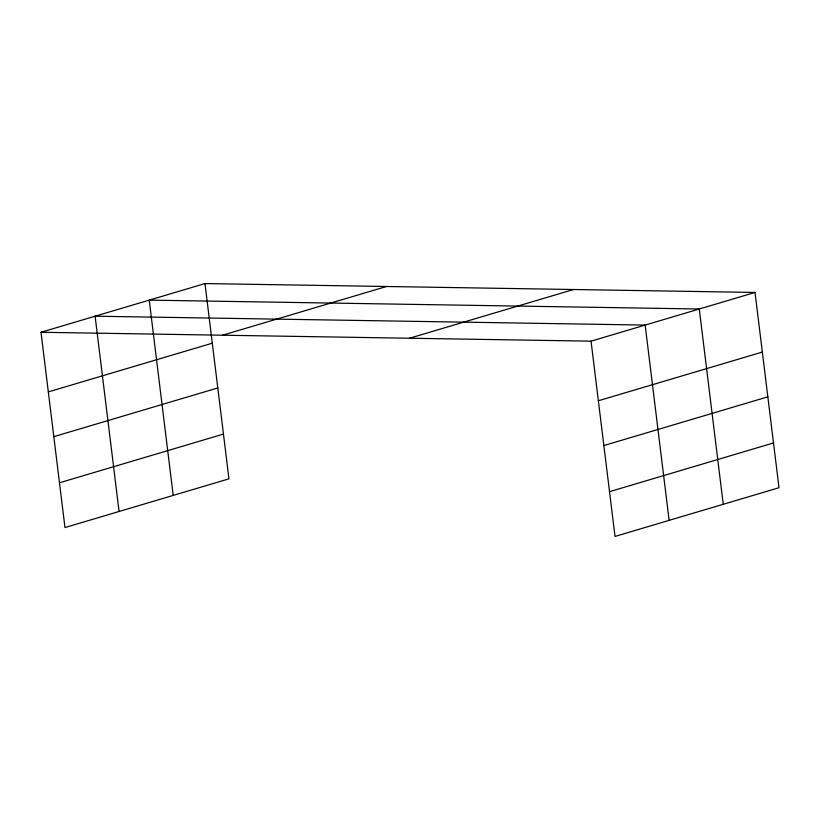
<?xml version="1.0" encoding="UTF-8"?>
<svg xmlns="http://www.w3.org/2000/svg" width="820" height="820" viewBox="0 0 820 820"><rect width="100%" height="100%" fill="white"/><g stroke="black" fill="none" stroke-linecap="round" stroke-linejoin="round"><path stroke-width="1.23" d="M204.979 283.566L228.954 478.839L64.975 527.557L41 332.274L204.979 283.566L755.025 292.443L779 487.726L615.02 536.434L591.046 341.161L755.025 292.443M222.517 335.206L386.497 286.498M48.318 391.898L212.298 343.19M53.812 436.66L217.792 387.952M409.529 338.229L573.508 289.521M59.481 482.785L223.46 434.077M598.364 400.775L762.344 352.067M603.858 445.547L767.838 396.839M609.526 491.672L773.506 442.954M41 332.274L591.046 341.161M723.25 504.29L699.275 309.007L149.23 300.13L173.204 495.403M669.13 520.362L645.155 325.079L95.11 316.202L119.084 511.475"/></g></svg>
